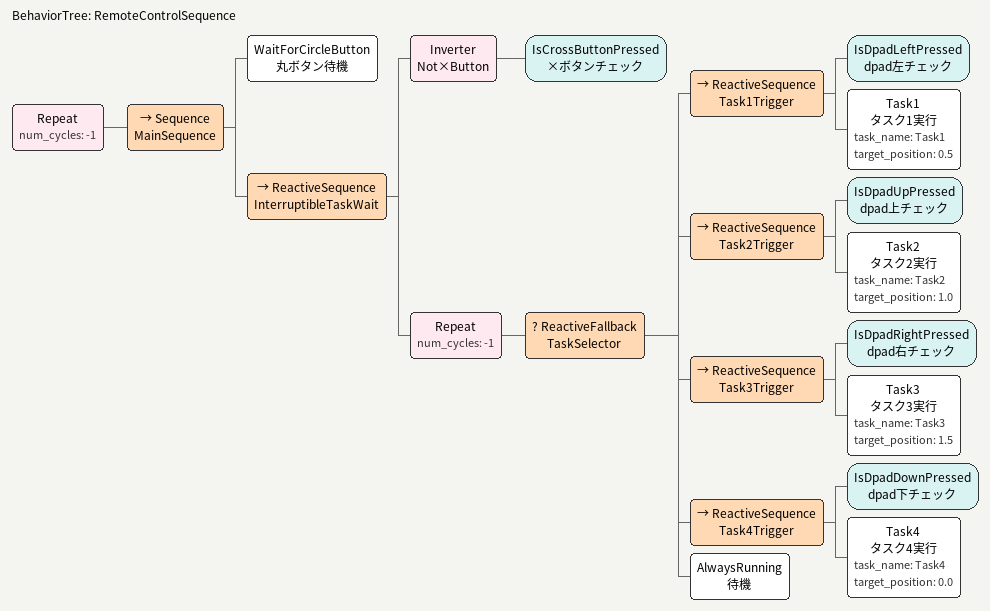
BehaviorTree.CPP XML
<?xml version="1.0"?>
<root>
  <!-- カスタムノードの定義（Groot2で表示するために必要） -->

  <BehaviorTree ID="RemoteControlSequence">
    <!-- 永続ループ: リモコン入力を継続的に処理 -->
    <Repeat num_cycles="-1">
      <Sequence name="MainSequence">

        <!-- ステップ1: 丸ボタン待機 -->
        <WaitForCircleButton name="丸ボタン待機"/>

        <!-- ステップ2: ×ボタンで中断可能なTask待機ループ -->
        <ReactiveSequence name="InterruptibleTaskWait">

          <!-- ×ボタンが押されていないことを継続的にチェック -->
          <Inverter name="Not×Button">
            <IsCrossButtonPressed name="×ボタンチェック"/>
          </Inverter>

          <!-- Task待機・実行ループ -->
          <Repeat num_cycles="-1">
            <ReactiveFallback name="TaskSelector">

              <!-- dpad左が押されたらTask1実行 -->
              <ReactiveSequence name="Task1Trigger">
                <IsDpadLeftPressed name="dpad左チェック"/>
                <Task1 name="タスク1実行" task_name="Task1" target_position="0.5"/>
              </ReactiveSequence>

              <!-- dpad上が押されたらTask2実行 -->
              <ReactiveSequence name="Task2Trigger">
                <IsDpadUpPressed name="dpad上チェック"/>
                <Task2 name="タスク2実行" task_name="Task2" target_position="1.0"/>
              </ReactiveSequence>

              <!-- dpad右が押されたらTask3実行 -->
              <ReactiveSequence name="Task3Trigger">
                <IsDpadRightPressed name="dpad右チェック"/>
                <Task3 name="タスク3実行" task_name="Task3" target_position="1.5"/>
              </ReactiveSequence>

              <!-- dpad下が押されたらTask4実行 -->
              <ReactiveSequence name="Task4Trigger">
                <IsDpadDownPressed name="dpad下チェック"/>
                <Task4 name="タスク4実行" task_name="Task4" target_position="0.0"/>
              </ReactiveSequence>

              <!-- どのボタンも押されていない場合はRUNNINGを返す -->
              <AlwaysRunning name="待機"/>

            </ReactiveFallback>
          </Repeat>

        </ReactiveSequence>

      </Sequence>
    </Repeat>
  </BehaviorTree>
</root>
